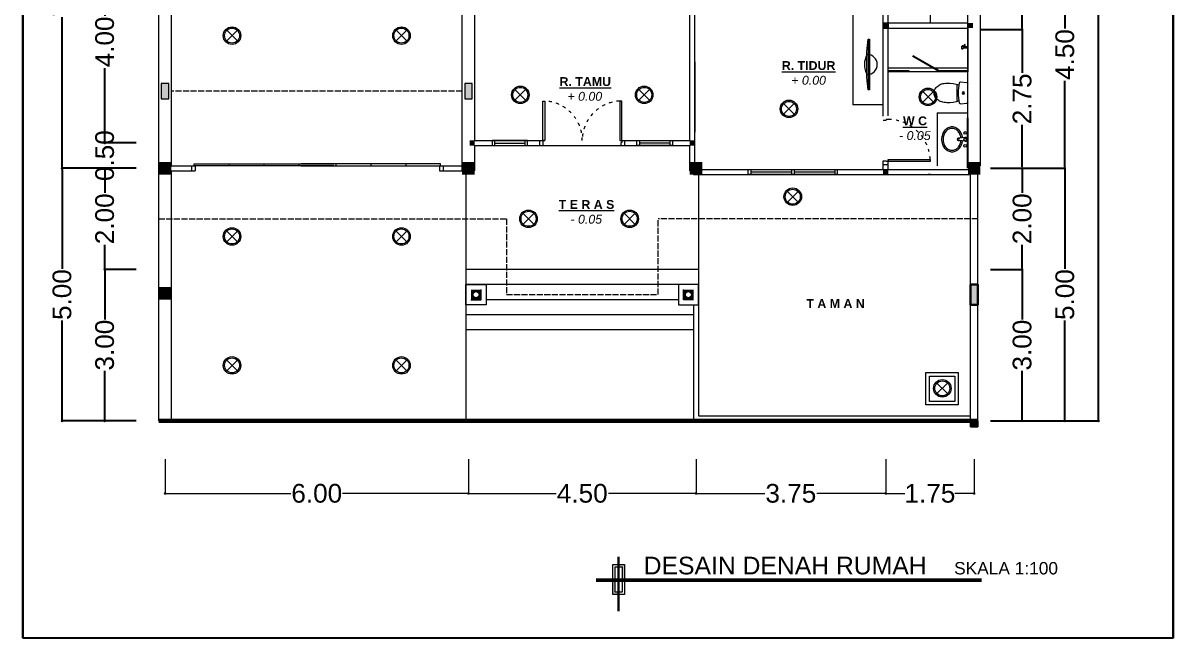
# Model space of a CAD drawing. Header units: millimetres. Extents: x 3154 to 8657, y 46 to 4632.
# Drawn here: x 6383 to 8657, y 439 to 1656 of the extents above; entities that cross this region are included whole.
import ezdxf

# ---------------------------------------------------------------- set-up
doc = ezdxf.new("R2010")
doc.units = ezdxf.units.MM
doc.linetypes.add('ACAD_ISO02W100', pattern=[15, 12, -3])
doc.linetypes.add('ACAD_ISO03W100', pattern=[30, 12, -18])
doc.layers.add('1', color=7, linetype='Continuous')
for name, color, linetype, lineweight in [('A_DEN_TEXT', 7, 'Continuous', 0), ('Dimensi', 7, 'Continuous', 5), ('Dinding', 7, 'Continuous', 15), ('lampu', 1, 'Continuous', 30), ('Lantai_Arsir', 8, 'Continuous', 5), ('P_N_J', 6, 'Continuous', 9), ('Tangga', 250, 'Continuous', 9)]:
    doc.layers.add(name, color=color, linetype=linetype, lineweight=lineweight)
doc.styles.get("Standard").update_dxf_attribs({"font": 'arial.ttf'})
doc.dimstyles.get("Standard").update_dxf_attribs({"dimtxt": 30, "dimasz": 5, "dimexe": 2, "dimexo": 20, "dimgap": 3, "dimtad": 0, "dimlfac": 0.01, "dimzin": 0, "dimdsep": 46, "dimtxsty": 'Standard', "dimblk": 'DOT', "dimcen": 0.09, "dimadec": 0, "dimazin": 0, "dimtfac": 1, "dimtofl": 0, "dimtmove": 0, "dimatfit": 3, "dimldrblk": 'DOT', "dimfxl": 0.18, "dimtolj": 1, "dimtzin": 0, "dimarcsym": 0})

# ---------------------------------------------------------------- blocks, each defined once
blk = doc.blocks.new('_Dot')
at = {"color": 0, "linetype": 'ByBlock', "lineweight": -2}
blk.add_line((-0.5, 0), (-1, 0), dxfattribs=at)
at = {"color": 0, "linetype": 'ByBlock', "const_width": 0.5}
blk.add_lwpolyline([(-0.25, 0, 1), (0.25, 0, 1)], format="xyb", close=True, dxfattribs=at)
blk = doc.blocks.new('*D37')
at = {"layer": 'Defpoints', "color": 0, "transparency": 16777216}
for p in [(6663.8, 813.1), (7263.8, 813.1), (7263.8, 725.3)]:
    blk.add_point(p, dxfattribs=at)
at = {"layer": 'Dimensi', "color": 0, "transparency": 16777216}
for p, q in [((6663.8, 793.1), (6663.8, 723.3)), ((7263.8, 793.1), (7263.8, 723.3)), ((6668.8, 725.3), (6912.7, 725.3)), ((7258.8, 725.3), (7014.9, 725.3))]:
    blk.add_line(p, q, dxfattribs=at)
at = {"layer": 'Dimensi', "color": 0, "transparency": 16777216, "xscale": 5, "yscale": 5, "zscale": 5, "rotation": 180}
blk.add_blockref('_Dot', (6663.8, 725.3), dxfattribs=at)
at = {"layer": 'Dimensi', "color": 0, "transparency": 16777216, "xscale": 5, "yscale": 5, "zscale": 5}
blk.add_blockref('_Dot', (7263.8, 725.3), dxfattribs=at)
at = {"layer": 'Dimensi', "color": 0, "transparency": 16777216, "insert": (6963.8, 725.3), "char_height": 37, "attachment_point": 5}
blk.add_mtext('\\A1;6.00', dxfattribs=at)
blk = doc.blocks.new('*D38')
at = {"layer": 'Defpoints', "color": 0, "transparency": 16777216}
for p in [(7263.8, 813.1), (7713.8, 813.1), (7713.8, 725.3)]:
    blk.add_point(p, dxfattribs=at)
at = {"layer": 'Dimensi', "color": 0, "transparency": 16777216}
for p, q in [((7263.8, 793.1), (7263.8, 723.3)), ((7713.8, 793.1), (7713.8, 723.3)), ((7268.8, 725.3), (7437.1, 725.3)), ((7708.8, 725.3), (7540.5, 725.3))]:
    blk.add_line(p, q, dxfattribs=at)
at = {"layer": 'Dimensi', "color": 0, "transparency": 16777216, "xscale": 5, "yscale": 5, "zscale": 5, "rotation": 180}
blk.add_blockref('_Dot', (7263.8, 725.3), dxfattribs=at)
at = {"layer": 'Dimensi', "color": 0, "transparency": 16777216, "xscale": 5, "yscale": 5, "zscale": 5}
blk.add_blockref('_Dot', (7713.8, 725.3), dxfattribs=at)
at = {"layer": 'Dimensi', "color": 0, "transparency": 16777216, "insert": (7488.8, 725.3), "char_height": 37, "attachment_point": 5}
blk.add_mtext('\\A1;4.50', dxfattribs=at)
blk = doc.blocks.new('*D39')
at = {"layer": 'Defpoints', "color": 0, "transparency": 16777216}
for p in [(6460.1, 1368.7), (6574.7, 1368.7), (6574.7, 868.7)]:
    blk.add_point(p, dxfattribs=at)
at = {"layer": 'Dimensi', "color": 0, "lineweight": -2, "transparency": 16777216}
for p, q in [((6554.7, 1368.7), (6458.1, 1368.7)), ((6460.1, 1363.7), (6460.1, 1169.7)), ((6460.1, 873.7), (6460.1, 1067.7)), ((6554.7, 868.7), (6458.1, 868.7))]:
    blk.add_line(p, q, dxfattribs=at)
at = {"layer": 'Dimensi', "color": 0, "lineweight": -2, "transparency": 16777216, "xscale": 5, "yscale": 5, "zscale": 5}
for p, rotation in [((6460.1, 1368.7), 90), ((6460.1, 868.7), 270)]:
    blk.add_blockref('_Dot', p, dxfattribs=dict(at, rotation=rotation))
at = {"layer": 'Dimensi', "color": 0, "transparency": 16777216, "insert": (6460.1, 1118.7), "char_height": 37, "attachment_point": 5, "rotation": 90}
blk.add_mtext('\\A1;5.00', dxfattribs=at)
blk = doc.blocks.new('*D40')
at = {"layer": 'Defpoints', "color": 0, "transparency": 16777216}
for p in [(7713.8, 813.1), (8088.8, 813.1), (8088.8, 725.3)]:
    blk.add_point(p, dxfattribs=at)
at = {"layer": 'Dimensi', "color": 0, "transparency": 16777216}
for p, q in [((7713.8, 793.1), (7713.8, 723.3)), ((8088.8, 793.1), (8088.8, 723.3)), ((7718.8, 725.3), (7850.1, 725.3)), ((8083.8, 725.3), (7952.5, 725.3))]:
    blk.add_line(p, q, dxfattribs=at)
at = {"layer": 'Dimensi', "color": 0, "transparency": 16777216, "xscale": 5, "yscale": 5, "zscale": 5, "rotation": 180}
blk.add_blockref('_Dot', (7713.8, 725.3), dxfattribs=at)
at = {"layer": 'Dimensi', "color": 0, "transparency": 16777216, "xscale": 5, "yscale": 5, "zscale": 5}
blk.add_blockref('_Dot', (8088.8, 725.3), dxfattribs=at)
at = {"layer": 'Dimensi', "color": 0, "transparency": 16777216, "insert": (7901.3, 725.3), "char_height": 37, "attachment_point": 5}
blk.add_mtext('\\A1;3.75', dxfattribs=at)
blk = doc.blocks.new('*D41')
at = {"layer": 'Defpoints', "color": 0, "transparency": 16777216}
for p in [(8088.8, 813.1), (8263.8, 813.1), (8088.8, 725.3)]:
    blk.add_point(p, dxfattribs=at)
at = {"layer": 'Dimensi', "color": 0, "transparency": 16777216}
for p, q in [((8088.8, 793.1), (8088.8, 723.3)), ((8263.8, 793.1), (8263.8, 723.3)), ((8093.8, 725.3), (8126.9, 725.3)), ((8258.8, 725.3), (8225.8, 725.3))]:
    blk.add_line(p, q, dxfattribs=at)
at = {"layer": 'Dimensi', "color": 0, "transparency": 16777216, "xscale": 5, "yscale": 5, "zscale": 5, "rotation": 180}
blk.add_blockref('_Dot', (8088.8, 725.3), dxfattribs=at)
at = {"layer": 'Dimensi', "color": 0, "transparency": 16777216, "xscale": 5, "yscale": 5, "zscale": 5}
blk.add_blockref('_Dot', (8263.8, 725.3), dxfattribs=at)
at = {"layer": 'Dimensi', "color": 0, "transparency": 16777216, "insert": (8176.3, 725.3), "char_height": 37, "attachment_point": 5}
blk.add_mtext('\\A1;1.75', dxfattribs=at)
blk = doc.blocks.new('*D42')
at = {"layer": 'Defpoints', "color": 0, "transparency": 16777216}
for p in [(6544.5, 1818.7), (6651.3, 1818.7), (6626.9, 1418.7)]:
    blk.add_point(p, dxfattribs=at)
at = {"layer": 'Dimensi', "color": 0, "lineweight": -2, "transparency": 16777216}
for p, q in [((6631.3, 1818.7), (6542.5, 1818.7)), ((6544.5, 1813.7), (6544.5, 1670.4)), ((6544.5, 1423.7), (6544.5, 1566.9)), ((6606.9, 1418.7), (6542.5, 1418.7))]:
    blk.add_line(p, q, dxfattribs=at)
at = {"layer": 'Dimensi', "color": 0, "lineweight": -2, "transparency": 16777216, "xscale": 5, "yscale": 5, "zscale": 5}
for p, rotation in [((6544.5, 1818.7), 90), ((6544.5, 1418.7), 270)]:
    blk.add_blockref('_Dot', p, dxfattribs=dict(at, rotation=rotation))
at = {"layer": 'Dimensi', "color": 0, "transparency": 16777216, "insert": (6544.5, 1618.7), "char_height": 37, "attachment_point": 5, "rotation": 90}
blk.add_mtext('\\A1;4.00', dxfattribs=at)
blk = doc.blocks.new('*D43')
at = {"layer": 'Defpoints', "color": 0, "transparency": 16777216}
for p in [(6460.1, 2068.7), (6606.9, 2068.7), (6542.5, 1368.7)]:
    blk.add_point(p, dxfattribs=at)
at = {"layer": 'Dimensi', "color": 0, "lineweight": -2, "transparency": 16777216}
for p, q in [((6586.9, 2068.7), (6458.1, 2068.7)), ((6460.1, 2063.7), (6460.1, 1769.5)), ((6460.1, 1373.7), (6460.1, 1667.8)), ((6522.5, 1368.7), (6458.1, 1368.7))]:
    blk.add_line(p, q, dxfattribs=at)
at = {"layer": 'Dimensi', "color": 0, "lineweight": -2, "transparency": 16777216, "xscale": 5, "yscale": 5, "zscale": 5}
for p, rotation in [((6460.1, 2068.7), 90), ((6460.1, 1368.7), 270)]:
    blk.add_blockref('_Dot', p, dxfattribs=dict(at, rotation=rotation))
at = {"layer": 'Dimensi', "color": 0, "transparency": 16777216, "insert": (6460.1, 1718.7), "char_height": 37, "attachment_point": 5, "rotation": 90}
blk.add_mtext('\\A1;7.00', dxfattribs=at)
blk = doc.blocks.new('*D44')
at = {"layer": 'Defpoints', "color": 0, "transparency": 16777216}
for p in [(6544.5, 1368.7), (6626.9, 1368.7), (6626.9, 1168.7)]:
    blk.add_point(p, dxfattribs=at)
at = {"layer": 'Dimensi', "color": 0, "lineweight": -2, "transparency": 16777216}
for p, q in [((6606.9, 1368.7), (6542.5, 1368.7)), ((6544.5, 1363.7), (6544.5, 1320)), ((6544.5, 1173.7), (6544.5, 1217.4)), ((6606.9, 1168.7), (6542.5, 1168.7))]:
    blk.add_line(p, q, dxfattribs=at)
at = {"layer": 'Dimensi', "color": 0, "lineweight": -2, "transparency": 16777216, "xscale": 5, "yscale": 5, "zscale": 5}
for p, rotation in [((6544.5, 1368.7), 90), ((6544.5, 1168.7), 270)]:
    blk.add_blockref('_Dot', p, dxfattribs=dict(at, rotation=rotation))
at = {"layer": 'Dimensi', "color": 0, "transparency": 16777216, "insert": (6544.5, 1268.7), "char_height": 37, "attachment_point": 5, "rotation": 90}
blk.add_mtext('\\A1;2.00', dxfattribs=at)
blk = doc.blocks.new('*D45')
at = {"layer": 'Defpoints', "color": 0, "transparency": 16777216}
for p in [(6544.5, 1168.7), (6626.9, 1168.7), (6626.9, 868.7)]:
    blk.add_point(p, dxfattribs=at)
at = {"layer": 'Dimensi', "color": 0, "lineweight": -2, "transparency": 16777216}
for p, q in [((6606.9, 1168.7), (6542.5, 1168.7)), ((6544.5, 1163.7), (6544.5, 1069.7)), ((6544.5, 873.7), (6544.5, 967.7)), ((6606.9, 868.7), (6542.5, 868.7))]:
    blk.add_line(p, q, dxfattribs=at)
at = {"layer": 'Dimensi', "color": 0, "lineweight": -2, "transparency": 16777216, "xscale": 5, "yscale": 5, "zscale": 5}
for p, rotation in [((6544.5, 1168.7), 90), ((6544.5, 868.7), 270)]:
    blk.add_blockref('_Dot', p, dxfattribs=dict(at, rotation=rotation))
at = {"layer": 'Dimensi', "color": 0, "transparency": 16777216, "insert": (6544.5, 1018.7), "char_height": 37, "attachment_point": 5, "rotation": 90}
blk.add_mtext('\\A1;3.00', dxfattribs=at)
blk = doc.blocks.new('*D46')
at = {"layer": 'Defpoints', "color": 0, "transparency": 16777216}
for p in [(6544.5, 1418.7), (6626.9, 1418.7), (6626.9, 1368.7)]:
    blk.add_point(p, dxfattribs=at)
at = {"layer": 'Dimensi', "color": 0, "lineweight": -2, "transparency": 16777216}
for p, q in [((6606.9, 1418.7), (6542.5, 1418.7)), ((6544.5, 1423.7), (6544.5, 1428.7)), ((6606.9, 1368.7), (6542.5, 1368.7)), ((6544.5, 1363.7), (6544.5, 1358.7))]:
    blk.add_line(p, q, dxfattribs=at)
at = {"layer": 'Dimensi', "color": 0, "lineweight": -2, "transparency": 16777216, "xscale": 5, "yscale": 5, "zscale": 5}
for p, rotation in [((6544.5, 1418.7), 270), ((6544.5, 1368.7), 90)]:
    blk.add_blockref('_Dot', p, dxfattribs=dict(at, rotation=rotation))
at = {"layer": 'Dimensi', "color": 0, "transparency": 16777216, "insert": (6544.5, 1393.7), "char_height": 37, "attachment_point": 5, "rotation": 90}
blk.add_mtext('\\A1;0.50', dxfattribs=at)
blk = doc.blocks.new('*D49')
at = {"layer": 'Defpoints', "color": 0, "transparency": 16777216}
for p in [(8328.5, 1368.7), (8443.2, 1368.7), (8328.5, 868.7)]:
    blk.add_point(p, dxfattribs=at)
at = {"layer": 'Dimensi', "color": 0, "lineweight": -2, "transparency": 16777216}
for p, q in [((8348.5, 1368.7), (8445.2, 1368.7)), ((8443.2, 1363.7), (8443.2, 1169.7)), ((8443.2, 873.7), (8443.2, 1067.7)), ((8348.5, 868.7), (8445.2, 868.7))]:
    blk.add_line(p, q, dxfattribs=at)
at = {"layer": 'Dimensi', "color": 0, "lineweight": -2, "transparency": 16777216, "xscale": 5, "yscale": 5, "zscale": 5}
for p, rotation in [((8443.2, 1368.7), 90), ((8443.2, 868.7), 270)]:
    blk.add_blockref('_Dot', p, dxfattribs=dict(at, rotation=rotation))
at = {"layer": 'Dimensi', "color": 0, "transparency": 16777216, "insert": (8443.2, 1118.7), "char_height": 37, "attachment_point": 5, "rotation": 90}
blk.add_mtext('\\A1;5.00', dxfattribs=at)
blk = doc.blocks.new('*D51')
at = {"layer": 'Defpoints', "color": 0, "transparency": 16777216}
for p in [(8256.9, 1818.7), (8443.2, 1818.7), (8360.7, 1368.7)]:
    blk.add_point(p, dxfattribs=at)
at = {"layer": 'Dimensi', "color": 0, "lineweight": -2, "transparency": 16777216}
for p, q in [((8276.9, 1818.7), (8445.2, 1818.7)), ((8443.2, 1813.7), (8443.2, 1645.4)), ((8443.2, 1373.7), (8443.2, 1541.9)), ((8380.7, 1368.7), (8445.2, 1368.7))]:
    blk.add_line(p, q, dxfattribs=at)
at = {"layer": 'Dimensi', "color": 0, "lineweight": -2, "transparency": 16777216, "xscale": 5, "yscale": 5, "zscale": 5}
for p, rotation in [((8443.2, 1818.7), 90), ((8443.2, 1368.7), 270)]:
    blk.add_blockref('_Dot', p, dxfattribs=dict(at, rotation=rotation))
at = {"layer": 'Dimensi', "color": 0, "transparency": 16777216, "insert": (8443.2, 1593.7), "char_height": 37, "attachment_point": 5, "rotation": 90}
blk.add_mtext('\\A1;4.50', dxfattribs=at)
blk = doc.blocks.new('*D52')
at = {"layer": 'Defpoints', "color": 0, "transparency": 16777216}
for p in [(8276.3, 1368.7), (8358.7, 1368.7), (8276.3, 1168.7)]:
    blk.add_point(p, dxfattribs=at)
at = {"layer": 'Dimensi', "color": 0, "lineweight": -2, "transparency": 16777216}
for p, q in [((8296.3, 1368.7), (8360.7, 1368.7)), ((8358.7, 1363.7), (8358.7, 1320)), ((8358.7, 1173.7), (8358.7, 1217.4)), ((8296.3, 1168.7), (8360.7, 1168.7))]:
    blk.add_line(p, q, dxfattribs=at)
at = {"layer": 'Dimensi', "color": 0, "lineweight": -2, "transparency": 16777216, "xscale": 5, "yscale": 5, "zscale": 5}
for p, rotation in [((8358.7, 1368.7), 90), ((8358.7, 1168.7), 270)]:
    blk.add_blockref('_Dot', p, dxfattribs=dict(at, rotation=rotation))
at = {"layer": 'Dimensi', "color": 0, "transparency": 16777216, "insert": (8358.7, 1268.7), "char_height": 37, "attachment_point": 5, "rotation": 90}
blk.add_mtext('\\A1;2.00', dxfattribs=at)
blk = doc.blocks.new('*D53')
at = {"layer": 'Defpoints', "color": 0, "transparency": 16777216}
for p in [(8276.3, 1168.7), (8358.7, 1168.7), (8276.3, 868.7)]:
    blk.add_point(p, dxfattribs=at)
at = {"layer": 'Dimensi', "color": 0, "lineweight": -2, "transparency": 16777216}
for p, q in [((8296.3, 1168.7), (8360.7, 1168.7)), ((8358.7, 1163.7), (8358.7, 1069.7)), ((8358.7, 873.7), (8358.7, 967.7)), ((8296.3, 868.7), (8360.7, 868.7))]:
    blk.add_line(p, q, dxfattribs=at)
at = {"layer": 'Dimensi', "color": 0, "lineweight": -2, "transparency": 16777216, "xscale": 5, "yscale": 5, "zscale": 5}
for p, rotation in [((8358.7, 1168.7), 90), ((8358.7, 868.7), 270)]:
    blk.add_blockref('_Dot', p, dxfattribs=dict(at, rotation=rotation))
at = {"layer": 'Dimensi', "color": 0, "transparency": 16777216, "insert": (8358.7, 1018.7), "char_height": 37, "attachment_point": 5, "rotation": 90}
blk.add_mtext('\\A1;3.00', dxfattribs=at)
blk = doc.blocks.new('*D54')
at = {"layer": 'Defpoints', "color": 0, "transparency": 16777216}
for p in [(8358.7, 3068.7), (8509.5, 3068.7), (8360.3, 868.7)]:
    blk.add_point(p, dxfattribs=at)
at = {"layer": 'Dimensi', "color": 0, "lineweight": -2, "transparency": 16777216}
for p, q in [((8378.7, 3068.7), (8511.5, 3068.7)), ((8509.5, 3063.7), (8509.5, 2034.4)), ((8509.5, 873.7), (8509.5, 1903)), ((8380.3, 868.7), (8511.5, 868.7))]:
    blk.add_line(p, q, dxfattribs=at)
at = {"layer": 'Dimensi', "color": 0, "lineweight": -2, "transparency": 16777216, "xscale": 5, "yscale": 5, "zscale": 5}
for p, rotation in [((8509.5, 3068.7), 90), ((8509.5, 868.7), 270)]:
    blk.add_blockref('_Dot', p, dxfattribs=dict(at, rotation=rotation))
at = {"layer": 'Dimensi', "color": 0, "transparency": 16777216, "insert": (8509.5, 1968.7), "char_height": 37, "attachment_point": 5, "rotation": 90}
blk.add_mtext('\\A1;22.00', dxfattribs=at)
blk = doc.blocks.new('*D55')
at = {"layer": 'Defpoints', "color": 0, "transparency": 16777216}
for p in [(8276, 1643.4), (8358.7, 1643.4), (8276.3, 1368.7)]:
    blk.add_point(p, dxfattribs=at)
at = {"layer": 'Dimensi', "color": 0, "lineweight": -2, "transparency": 16777216}
for p, q in [((8296, 1643.4), (8360.7, 1643.4)), ((8358.7, 1638.4), (8358.7, 1557.5)), ((8358.7, 1373.7), (8358.7, 1454.5)), ((8296.3, 1368.7), (8360.7, 1368.7))]:
    blk.add_line(p, q, dxfattribs=at)
at = {"layer": 'Dimensi', "color": 0, "lineweight": -2, "transparency": 16777216, "xscale": 5, "yscale": 5, "zscale": 5}
for p, rotation in [((8358.7, 1643.4), 90), ((8358.7, 1368.7), 270)]:
    blk.add_blockref('_Dot', p, dxfattribs=dict(at, rotation=rotation))
at = {"layer": 'Dimensi', "color": 0, "transparency": 16777216, "insert": (8358.7, 1506), "char_height": 37, "attachment_point": 5, "rotation": 90}
blk.add_mtext('\\A1;2.75', dxfattribs=at)
blk = doc.blocks.new('*D56')
at = {"layer": 'Defpoints', "color": 0, "transparency": 16777216}
for p in [(8256.9, 1818.7), (8358.7, 1818.7), (8256, 1643.4)]:
    blk.add_point(p, dxfattribs=at)
at = {"layer": 'Dimensi', "color": 0, "lineweight": -2, "transparency": 16777216}
for p, q in [((8276.9, 1818.7), (8360.7, 1818.7)), ((8358.7, 1813.7), (8358.7, 1780.5)), ((8358.7, 1648.4), (8358.7, 1681.6)), ((8276, 1643.4), (8360.7, 1643.4))]:
    blk.add_line(p, q, dxfattribs=at)
at = {"layer": 'Dimensi', "color": 0, "lineweight": -2, "transparency": 16777216, "xscale": 5, "yscale": 5, "zscale": 5}
for p, rotation in [((8358.7, 1818.7), 90), ((8358.7, 1643.4), 270)]:
    blk.add_blockref('_Dot', p, dxfattribs=dict(at, rotation=rotation))
at = {"layer": 'Dimensi', "color": 0, "transparency": 16777216, "insert": (8358.7, 1731), "char_height": 37, "attachment_point": 5, "rotation": 90}
blk.add_mtext('\\A1;1.75', dxfattribs=at)

msp = doc.modelspace()

# ---------------------------------------------------------------- hatches: boundary and pattern name
at = {"layer": '1', "linetype": 'ByBlock'}
h = msp.add_hatch(color=256, dxfattribs=at)
h.dxf.hatch_style = 1
h.paths.add_polyline_path([(8093.802, 1656.174), (8083.802, 1656.174), (8083.802, 1646.174), (8093.802, 1646.174)])
h = msp.add_hatch(color=256, dxfattribs=at)
h.dxf.hatch_style = 1
h.paths.add_polyline_path([(8261.379, 1656.174), (8251.379, 1656.174), (8251.379, 1646.174), (8261.379, 1646.174)])
h = msp.add_hatch(color=256, dxfattribs=at)
h.dxf.hatch_style = 1
h.paths.add_polyline_path([(7276.307, 1423.674), (7266.307, 1423.674), (7266.307, 1413.674), (7276.307, 1413.674)])
h = msp.add_hatch(color=256, dxfattribs=at)
h.dxf.hatch_style = 1
h.paths.add_polyline_path([(7711.302, 1423.674), (7701.302, 1423.674), (7701.302, 1413.674), (7711.302, 1413.674)])
h = msp.add_hatch(color=256, dxfattribs=at)
h.dxf.hatch_style = 1
h.paths.add_polyline_path([(8093.802, 1366.174), (8083.802, 1366.174), (8083.802, 1356.174), (8093.802, 1356.174)])
at = {"layer": 'A_DEN_TEXT'}
h = msp.add_hatch(color=256, dxfattribs=at)
h.paths.add_polyline_path([(7560.709, 584.618), (7572.284, 584.618), (7572.284, 555.02), (7567.73, 555.02), (7567.73, 580.064), (7560.709, 580.064)])
h.paths.add_polyline_path([(7549.135, 555.02), (7553.688, 555.02), (7553.688, 550.786), (7549.135, 550.786)])
h.paths.add_polyline_path([(7549.135, 550.786), (7553.688, 550.786), (7553.688, 529.976), (7560.709, 529.976), (7560.709, 525.422), (7549.135, 525.422)])
at = {"layer": 'Dinding'}
for color, points in [(256, [(6671.302, 1536.174), (6656.302, 1536.174), (6656.302, 1506.174), (6671.302, 1506.174)]), (256, [(7271.302, 1536.174), (7256.302, 1536.174), (7256.302, 1506.174), (7271.302, 1506.174)]), (256, [(6676.302, 1381.174), (6651.302, 1381.174), (6651.302, 1356.174), (6676.302, 1356.174)]), (256, [(7276.302, 1381.174), (7251.302, 1381.174), (7251.302, 1356.174), (7276.302, 1356.174)]), (256, [(7726.302, 1381.174), (7701.302, 1381.174), (7701.302, 1356.174), (7726.302, 1356.174)]), (256, [(8276.302, 1381.174), (8251.302, 1381.174), (8251.302, 1356.174), (8276.302, 1356.174)]), (256, [(8251.302, 1381.174), (8276.302, 1381.174), (8276.302, 1356.174), (8251.302, 1356.174)]), (0, [(8256.302, 1138.674), (8256.302, 1098.674), (8271.302, 1098.674), (8271.302, 1138.674)]), (0, [(8271.302, 1138.674), (8271.302, 1098.674), (8256.302, 1098.674), (8256.302, 1138.674)]), (0, [(8271.302, 1138.674), (8271.302, 1098.674), (8256.302, 1098.674), (8256.302, 1138.674)]), (0, [(8256.302, 1138.674), (8256.302, 1098.674), (8271.302, 1098.674), (8271.302, 1138.674)]), (0, [(8256.302, 1138.674), (8256.302, 1098.674), (8271.302, 1098.674), (8271.302, 1138.674)]), (0, [(8256.302, 1098.674), (8271.302, 1098.674), (8271.302, 1138.674), (8256.302, 1138.674)]), (0, [(8271.302, 1138.674), (8271.302, 1098.674), (8256.302, 1098.674), (8256.302, 1138.674)]), (0, [(8271.302, 1098.674), (8256.302, 1098.674), (8256.302, 1138.674), (8271.302, 1138.674)]), (256, [(6676.302, 1133.674), (6651.302, 1133.674), (6651.302, 1108.674), (6676.302, 1108.674)])]:
    msp.add_hatch(color=color, dxfattribs=at).paths.add_polyline_path(points)
h = msp.add_hatch(color=256, dxfattribs=at)
h.paths.add_polyline_path([(7288.802, 1128.674), (7268.802, 1128.674), (7268.802, 1108.674), (7288.802, 1108.674)])
h.paths.add_polyline_path([(7284.844, 1118.674, 1), (7272.761, 1118.674, 1)], flags=16)
h = msp.add_hatch(color=256, dxfattribs=at)
h.paths.add_polyline_path([(7688.802, 1128.674), (7708.802, 1128.674), (7708.802, 1108.674), (7688.802, 1108.674)])
h.paths.add_polyline_path([(7692.761, 1118.674, -1), (7704.844, 1118.674, -1)], flags=16)
at = {"layer": 'Dinding', "linetype": 'ByBlock', "lineweight": 5}
for points in [[(8256.302, 868.674), (8271.302, 868.674), (8271.302, 857.085), (8256.302, 857.085)], [(8271.302, 868.674), (8256.302, 868.674), (8256.302, 857.085), (8271.302, 857.085)]]:
    msp.add_hatch(color=256, dxfattribs=at).paths.add_polyline_path(points)

# ---------------------------------------------------------------- linework, layer by layer
msp.add_line((8656.968, 439.161), (6382.909, 439.161))
at = {"linetype": 'ByBlock', "lineweight": 30}
for points in [[(6382.909, 439.161), (6382.909, 3384.42)], [(8656.968, 3384.42), (8656.968, 439.161)]]:
    msp.add_lwpolyline(points, dxfattribs=at)
for points in [[(8271.302, 1138.674), (8271.302, 1098.674), (8256.302, 1098.674), (8256.302, 1138.674), (8271.302, 1138.674)], [(8256.302, 1138.674), (8256.302, 1098.674), (8271.302, 1098.674), (8271.302, 1138.674), (8256.302, 1138.674)], [(8256.302, 1138.674), (8256.302, 1098.674), (8271.302, 1098.674), (8271.302, 1138.674), (8256.302, 1138.674)], [(8271.302, 1138.674), (8271.302, 1098.674), (8256.302, 1098.674), (8256.302, 1138.674), (8271.302, 1138.674)], [(8256.302, 1138.674), (8256.302, 1098.674), (8271.302, 1098.674), (8271.302, 1138.674), (8256.302, 1138.674)], [(8271.302, 1138.674), (8271.302, 1098.674), (8256.302, 1098.674), (8256.302, 1138.674), (8271.302, 1138.674)], [(8271.302, 1138.674), (8271.302, 1098.674), (8256.302, 1098.674), (8256.302, 1138.674), (8271.302, 1138.674)], [(8256.302, 1138.674), (8256.302, 1098.674), (8271.302, 1098.674), (8271.302, 1138.674), (8256.302, 1138.674)]]:
    msp.add_lwpolyline(points)
at = {"layer": '1', "linetype": 'ByBlock'}
for p, q in [((8083.802, 1646.174), (8093.802, 1656.174)), ((8251.302, 1368.674), (8251.302, 1468.674))]:
    msp.add_line(p, q, dxfattribs=at)
at = {"layer": 'A_DEN_TEXT', "lineweight": 30}
for p, q in [((7560.709, 599.586), (7560.709, 492.005)), ((8278.409, 555.02), (7516.143, 555.02)), ((7979.7, 555.02), (7559.244, 555.02))]:
    msp.add_line(p, q, dxfattribs=at)
at = {"layer": 'A_DEN_TEXT'}
for p, q in [((8108.611, 550.786), (7516.143, 550.786)), ((8278.409, 550.786), (7559.244, 550.786))]:
    msp.add_line(p, q, dxfattribs=at)
for points in [[(7572.284, 525.422), (7549.135, 525.422), (7549.135, 584.618), (7572.284, 584.618)], [(7567.73, 529.976), (7553.688, 529.976), (7553.688, 580.064), (7567.73, 580.064)]]:
    msp.add_lwpolyline(points, close=True, dxfattribs=at)
at = {"layer": 'Dimensi'}
for p, q in [((7711.302, 1455.916), (7711.302, 1622.317)), ((6716.302, 1373.674), (6716.302, 1363.674)), ((6721.302, 1373.674), (6721.302, 1377.674)), ((6721.302, 1377.674), (6790.302, 1377.674)), ((6790.302, 1373.674), (6721.302, 1373.674)), ((6723.302, 1373.674), (6723.302, 1363.674)), ((6790.302, 1377.674), (6859.302, 1377.674)), ((6790.302, 1377.674), (6790.302, 1373.674)), ((6859.302, 1373.674), (6790.302, 1373.674)), ((6859.302, 1377.674), (6859.302, 1373.674)), ((6859.302, 1377.674), (6928.302, 1377.674)), ((6928.302, 1373.674), (6859.302, 1373.674)), ((6928.302, 1377.674), (6928.302, 1373.674)), ((6928.302, 1377.674), (6997.302, 1377.674)), ((6997.302, 1373.674), (6928.302, 1373.674)), ((7001.802, 1377.674), (6932.802, 1377.674)), ((6932.802, 1373.674), (7001.802, 1373.674)), ((7001.802, 1377.674), (7001.802, 1373.674)), ((7070.802, 1377.674), (7001.802, 1377.674)), ((7001.802, 1373.674), (7070.802, 1373.674)), ((7139.802, 1377.674), (7070.802, 1377.674)), ((7070.802, 1377.674), (7070.802, 1373.674)), ((7070.802, 1373.674), (7139.802, 1373.674)), ((7208.802, 1377.674), (7139.802, 1377.674)), ((7139.802, 1377.674), (7139.802, 1373.674)), ((7139.802, 1373.674), (7208.802, 1373.674)), ((7206.802, 1373.674), (7206.802, 1363.674)), ((7208.802, 1373.674), (7208.802, 1377.674)), ((7213.802, 1373.674), (7213.802, 1363.674)), ((7258.802, 1363.674), (7258.802, 1168.674)), ((7718.802, 1363.674), (7718.802, 1168.674)), ((7718.802, 1168.674), (7258.802, 1168.674)), ((7258.802, 1168.674), (7258.802, 868.674)), ((7718.802, 1138.674), (7258.802, 1138.674)), ((7678.802, 1108.674), (7298.802, 1108.674)), ((7708.802, 1078.674), (7258.802, 1078.674)), ((7708.802, 1048.674), (7258.802, 1048.674)), ((6671.302, 868.674), (8256.302, 868.674))]:
    msp.add_line(p, q, dxfattribs=at)
for points in [[(7258.802, 1138.674), (7298.802, 1138.674), (7298.802, 1098.674), (7258.802, 1098.674), (7258.802, 1138.674)], [(7718.802, 1138.674), (7678.802, 1138.674), (7678.802, 1098.674), (7718.802, 1098.674), (7718.802, 1138.674)]]:
    msp.add_lwpolyline(points, dxfattribs=at)
at = {"layer": 'Dinding'}
for p, q in [((6651.302, 868.674), (6651.302, 3068.674)), ((7276.302, 1423.674), (7276.302, 2306.174)), ((6676.302, 1373.674), (6676.302, 2056.174)), ((7251.302, 1363.674), (7251.302, 2056.174)), ((8083.802, 1471.674), (8083.802, 1821.174)), ((8093.802, 1515.828), (8093.802, 1821.174)), ((7701.302, 1423.674), (7701.302, 1806.174)), ((7711.302, 1373.674), (7711.302, 1806.174)), ((8251.302, 1598.674), (8251.302, 1713.674)), ((8251.302, 1488.674), (8251.302, 1713.674)), ((8251.302, 1373.674), (8251.302, 1706.174)), ((8276.302, 1598.674), (8276.302, 1713.674)), ((8276.302, 1488.674), (8276.302, 1713.674)), ((8276.302, 1373.674), (8276.302, 1706.174)), ((8083.879, 1656.174), (8251.379, 1656.174)), ((8083.879, 1646.174), (8251.379, 1646.174)), ((8093.802, 1656.174), (8093.802, 1646.174)), ((8093.802, 1656.174), (8093.802, 1646.174)), ((8251.302, 1646.174), (8251.302, 1559.674)), ((7711.302, 1579.25), (7711.302, 1445.447)), ((8093.802, 1472.674), (8093.802, 1588.674)), ((8251.302, 1373.674), (8251.302, 1588.674)), ((8251.302, 1373.674), (8251.302, 1588.674)), ((8251.302, 1373.674), (8251.302, 1588.674)), ((8251.302, 1373.674), (8251.302, 1588.674)), ((8276.302, 1373.674), (8276.302, 1588.674)), ((8276.302, 1373.674), (8276.302, 1588.674)), ((8276.302, 1373.674), (8276.302, 1588.674)), ((8276.302, 1373.674), (8276.302, 1588.674)), ((7711.302, 1561), (7711.302, 1440)), ((7410.802, 1423.674), (7410.802, 1501.674)), ((7410.802, 1501.674), (7414.802, 1501.674)), ((7410.802, 1423.674), (7410.802, 1501.674)), ((7410.802, 1501.674), (7414.802, 1501.674)), ((7414.802, 1501.674), (7414.802, 1423.674)), ((7414.802, 1501.674), (7414.802, 1423.674)), ((7562.802, 1501.674), (7562.802, 1423.674)), ((7566.802, 1501.674), (7562.802, 1501.674)), ((7562.802, 1501.674), (7562.802, 1423.674)), ((7566.802, 1501.674), (7562.802, 1501.674)), ((7566.802, 1423.674), (7566.802, 1501.674)), ((7566.802, 1423.674), (7566.802, 1501.674)), ((8083.802, 1464.174), (8089.802, 1464.174)), ((8089.802, 1465.174), (8089.802, 1464.174)), ((8093.802, 1465.174), (8089.802, 1465.174)), ((7276.302, 1423.674), (7414.802, 1423.674)), ((7276.302, 1363.674), (7276.302, 1413.674)), ((7276.302, 1413.674), (7701.302, 1413.674)), ((7404.802, 1413.674), (7404.802, 1423.674)), ((7410.802, 1423.674), (7410.802, 1419.674)), ((7414.802, 1423.674), (7410.802, 1423.674)), ((7410.802, 1419.674), (7411.802, 1419.674)), ((7411.802, 1413.674), (7411.802, 1419.674)), ((7562.802, 1423.674), (7701.302, 1423.674)), ((7562.802, 1423.674), (7566.802, 1423.674)), ((7565.802, 1413.674), (7565.802, 1419.674)), ((7566.802, 1419.674), (7565.802, 1419.674)), ((7566.802, 1423.674), (7566.802, 1419.674)), ((7572.802, 1413.674), (7572.802, 1423.674)), ((7701.302, 1363.674), (7701.302, 1413.674)), ((6671.302, 1373.674), (6723.302, 1373.674)), ((7206.802, 1373.674), (7258.802, 1373.674)), ((7718.802, 1373.674), (7718.802, 1363.674)), ((7718.802, 1366.174), (8118.552, 1366.174)), ((7949.802, 1366.174), (8256.302, 1366.174)), ((8083.802, 1366.174), (8083.802, 1383.174)), ((8083.802, 1366.174), (8083.802, 1383.174)), ((8083.802, 1383.174), (8089.802, 1383.174)), ((8083.802, 1376.174), (8093.802, 1376.174)), ((8089.802, 1382.174), (8089.802, 1383.174)), ((8093.802, 1382.174), (8089.802, 1382.174)), ((8093.802, 1386.174), (8093.802, 1382.174)), ((8093.802, 1366.174), (8093.802, 1386.174)), ((8093.802, 1386.174), (8093.802, 1382.174)), ((8093.802, 1386.174), (8176.802, 1386.174)), ((8176.802, 1382.174), (8093.802, 1382.174)), ((8176.802, 1386.174), (8176.802, 1382.174)), ((6671.302, 1363.674), (6723.302, 1363.674)), ((6676.302, 868.674), (6676.302, 1363.674)), ((7206.802, 1363.674), (7268.802, 1363.674)), ((7708.802, 1356.174), (8256.302, 1356.174)), ((7718.802, 1363.674), (7718.802, 878.674)), ((8177.552, 1356.174), (8172.552, 1356.174)), ((8256.302, 868.674), (8256.302, 1363.674)), ((8256.302, 868.674), (8256.302, 1363.674)), ((8256.302, 868.674), (8256.302, 1363.674)), ((8256.302, 868.674), (8256.302, 1363.674)), ((8256.302, 868.674), (8256.302, 1363.674)), ((8256.302, 868.674), (8256.302, 1363.674)), ((8256.302, 868.674), (8256.302, 1363.674)), ((8256.302, 868.674), (8256.302, 1363.674)), ((8271.302, 868.674), (8271.302, 1363.674)), ((8271.302, 868.674), (8271.302, 1363.674)), ((8271.302, 868.674), (8271.302, 1363.674)), ((8271.302, 868.674), (8271.302, 1363.674)), ((8271.302, 868.674), (8271.302, 1363.674)), ((8271.302, 868.674), (8271.302, 1363.674)), ((8271.302, 868.674), (8271.302, 1363.674)), ((8271.302, 868.674), (8271.302, 1363.674)), ((7288.802, 1108.674), (7288.802, 1128.674)), ((7688.802, 1108.674), (7688.802, 1128.674)), ((7268.802, 1108.674), (7288.802, 1108.674)), ((7708.802, 1108.674), (7688.802, 1108.674)), ((7708.802, 1098.674), (7708.802, 868.674)), ((6656.302, 868.674), (6671.302, 868.674)), ((7718.802, 878.674), (8256.302, 878.674)), ((8256.302, 868.674), (8263.802, 868.674)), ((8256.302, 868.674), (8263.802, 868.674)), ((8256.302, 868.674), (8263.802, 868.674)), ((8256.302, 868.674), (8263.802, 868.674)), ((8256.302, 868.674), (8263.802, 868.674)), ((8256.302, 868.674), (8263.802, 868.674)), ((8256.302, 868.674), (8263.802, 868.674)), ((8256.302, 868.674), (8263.802, 868.674)), ((8271.302, 868.674), (8263.802, 868.674)), ((8271.302, 868.674), (8263.802, 868.674)), ((8271.302, 868.674), (8263.802, 868.674)), ((8271.302, 868.674), (8263.802, 868.674)), ((8271.302, 868.674), (8263.802, 868.674)), ((8271.302, 868.674), (8263.802, 868.674)), ((8271.302, 868.674), (8263.802, 868.674)), ((8271.302, 868.674), (8263.802, 868.674))]:
    msp.add_line(p, q, dxfattribs=at)
at = {"layer": 'Dinding', "linetype": 'Continuous', "lineweight": 9}
for p, q in [((7315.552, 1423.674), (7315.552, 1413.674)), ((7315.552, 1418.674), (7375.552, 1418.674)), ((7375.552, 1423.674), (7375.552, 1413.674)), ((7602.052, 1423.674), (7602.052, 1413.674)), ((7662.052, 1418.674), (7602.052, 1418.674)), ((7662.052, 1423.674), (7662.052, 1413.674)), ((7822.052, 1366.174), (7822.052, 1356.174)), ((7902.552, 1366.174), (7902.552, 1356.174)), ((7907.552, 1366.174), (7907.552, 1356.174)), ((7988.052, 1366.174), (7988.052, 1356.174)), ((7902.552, 1361.174), (7822.052, 1361.174)), ((7988.052, 1361.174), (7907.552, 1361.174))]:
    msp.add_line(p, q, dxfattribs=at)
at = {"layer": 'Dinding', "color": 0}
for p, q in [((8256.302, 1361.174), (8271.302, 1361.174)), ((8271.302, 1361.174), (8256.302, 1361.174)), ((8256.302, 1361.174), (8271.302, 1361.174)), ((8271.302, 1361.174), (8256.302, 1361.174)), ((8271.302, 1361.174), (8256.302, 1361.174)), ((8256.302, 1361.174), (8271.302, 1361.174)), ((8256.302, 1361.174), (8271.302, 1361.174)), ((8271.302, 1361.174), (8256.302, 1361.174))]:
    msp.add_line(p, q, dxfattribs=at)
at = {"layer": 'Dinding', "linetype": 'ACAD_ISO02W100'}
for p, q in [((6651.302, 1268.674), (7338.802, 1268.674)), ((7338.802, 1268.674), (7338.802, 1118.674)), ((8271.302, 1268.674), (7638.802, 1268.674)), ((7638.802, 1118.674), (7638.802, 1268.674)), ((7338.802, 1118.674), (7638.802, 1118.674))]:
    msp.add_line(p, q, dxfattribs=at)
at = {"layer": 'Dinding', "linetype": 'ByBlock', "lineweight": 60}
msp.add_line((6651.302, 868.674), (8271.302, 868.674), dxfattribs=at)
at = {"layer": 'Dinding'}
for points in [[(6671.302, 1536.174), (6656.302, 1536.174), (6656.302, 1506.174), (6671.302, 1506.174)], [(7271.302, 1536.174), (7256.302, 1536.174), (7256.302, 1506.174), (7271.302, 1506.174)]]:
    msp.add_lwpolyline(points, close=True, dxfattribs=at)
at = {"layer": 'Dinding', "linetype": 'Continuous', "lineweight": 9}
for points in [[(7310.552, 1413.674), (7380.552, 1413.674), (7380.552, 1423.674), (7310.552, 1423.674)], [(7667.052, 1413.674), (7597.052, 1413.674), (7597.052, 1423.674), (7667.052, 1423.674)], [(7993.052, 1356.174), (7817.052, 1356.174), (7817.052, 1366.174), (7993.052, 1366.174)]]:
    msp.add_lwpolyline(points, close=True, dxfattribs=at)
at = {"layer": 'Dinding', "linetype": 'ByBlock', "lineweight": 5}
for points in [[(8271.302, 868.674), (8256.302, 868.674), (8256.302, 857.085), (8271.302, 857.085)], [(8256.302, 868.674), (8271.302, 868.674), (8271.302, 857.085), (8256.302, 857.085)]]:
    msp.add_lwpolyline(points, close=True, dxfattribs=at)
at = {"layer": 'Dinding'}
for centre in [(7278.802, 1118.674), (7698.802, 1118.674)]:
    msp.add_circle(centre, 6.042, dxfattribs=at)
at = {"layer": 'Dinding', "linetype": 'ACAD_ISO03W100', "ltscale": 0.5}
for centre, radius, start, end in [((7411.109, 1424.074), 77.694, 359.705558, 87.190256), ((7411.109, 1424.074), 77.694, 359.705558, 87.190256), ((7566.712, 1423.862), 77.91, 92.876488, 180.138383), ((7566.712, 1423.862), 77.91, 92.876488, 180.138383), ((8093.978, 1382.257), 82.917, 2.707689, 90.121157)]:
    msp.add_arc(centre, radius, start, end, dxfattribs=at)
at = {"layer": 'lampu', "lineweight": 9}
for p, q in [((6785.797, 1620.669), (6806.808, 1641.68)), ((6806.808, 1620.669), (6785.797, 1641.68)), ((7120.797, 1620.669), (7141.808, 1641.68)), ((7141.808, 1620.669), (7120.797, 1641.68)), ((7355.797, 1524.43), (7376.808, 1503.419)), ((7376.808, 1524.43), (7355.797, 1503.419)), ((7600.797, 1524.43), (7621.808, 1503.419)), ((7621.808, 1524.43), (7600.797, 1503.419)), ((8162.047, 1520.43), (8183.058, 1499.419)), ((8183.058, 1520.43), (8162.047, 1499.419)), ((7887.047, 1496.68), (7908.058, 1475.669)), ((7908.058, 1496.68), (7887.047, 1475.669)), ((6806.808, 1244.267), (6785.797, 1223.256)), ((6785.797, 1244.267), (6806.808, 1223.256)), ((7120.797, 1223.256), (7141.808, 1244.267)), ((7141.808, 1223.256), (7120.797, 1244.267)), ((6806.808, 989.093), (6785.797, 968.082)), ((6785.797, 989.093), (6806.808, 968.082)), ((7120.797, 968.082), (7141.808, 989.093)), ((7141.808, 968.082), (7120.797, 989.093))]:
    msp.add_line(p, q, dxfattribs=at)
at = {"layer": 'lampu', "color": 5, "lineweight": 9}
for p, q in [((7915.558, 1322.93), (7894.547, 1301.919)), ((7894.547, 1322.93), (7915.558, 1301.919)), ((7393.058, 1279.18), (7372.047, 1258.169)), ((7372.047, 1279.18), (7393.058, 1258.169)), ((7593.058, 1279.18), (7572.047, 1258.169)), ((7572.047, 1279.18), (7593.058, 1258.169)), ((8211.274, 943.689), (8190.263, 922.678)), ((8190.263, 943.689), (8211.274, 922.678))]:
    msp.add_line(p, q, dxfattribs=at)
at = {"layer": 'lampu', "lineweight": 9}
for centre, radius in [((6796.302, 1631.174), 17.333), ((6796.302, 1631.174), 14.857), ((7131.302, 1631.174), 17.333), ((7131.302, 1631.174), 14.857), ((7366.302, 1513.924), 17.333), ((7366.302, 1513.924), 14.857), ((7611.302, 1513.924), 17.333), ((7611.302, 1513.924), 14.857), ((8172.552, 1509.924), 17.333), ((8172.552, 1509.924), 14.857), ((7897.552, 1486.174), 17.333), ((7897.552, 1486.174), 14.857), ((6796.302, 1233.761), 17.333), ((7131.302, 1233.761), 17.333), ((6796.302, 1233.761), 14.857), ((7131.302, 1233.761), 14.857), ((6796.302, 978.587), 17.333), ((6796.302, 978.587), 14.857), ((7131.302, 978.587), 17.333), ((7131.302, 978.587), 14.857)]:
    msp.add_circle(centre, radius, dxfattribs=at)
at = {"layer": 'lampu', "color": 5, "lineweight": 9}
for centre, radius in [((7905.052, 1312.424), 17.333), ((7905.052, 1312.424), 14.857), ((7382.552, 1268.674), 17.333), ((7382.552, 1268.674), 14.857), ((7582.552, 1268.674), 17.333), ((7582.552, 1268.674), 14.857), ((8200.768, 933.184), 17.333), ((8200.768, 933.184), 14.857)]:
    msp.add_circle(centre, radius, dxfattribs=at)
at = {"layer": 'Lantai_Arsir'}
msp.add_line((7258.802, 870.201), (6676.302, 870.201), dxfattribs=at)
at = {"layer": 'P_N_J', "color": 0, "linetype": 'ACAD_ISO02W100', "lineweight": 9}
msp.add_line((7251.302, 1521.174), (6676.302, 1521.174), dxfattribs=at)
at = {"layer": 'Tangga', "color": 252}
for p, q in [((8023.802, 1761.174), (8023.802, 1494.174)), ((8051.729, 1598.977), (8054.229, 1623.977)), ((8054.229, 1623.977), (8056.729, 1623.977)), ((8054.229, 1623.977), (8054.229, 1523.977)), ((8056.729, 1623.977), (8056.729, 1523.977)), ((8051.729, 1548.977), (8051.729, 1598.977)), ((8054.229, 1523.977), (8051.729, 1548.977)), ((8055.729, 1550.643), (8055.104, 1550.643)), ((8055.104, 1550.643), (8055.104, 1547.31)), ((8055.104, 1547.31), (8055.729, 1547.31)), ((8055.729, 1547.31), (8055.729, 1550.643)), ((8056.729, 1523.977), (8054.229, 1523.977)), ((8055.729, 1545.643), (8055.104, 1545.643)), ((8055.104, 1545.643), (8055.104, 1538.977)), ((8055.104, 1538.977), (8055.729, 1538.977)), ((8055.729, 1537.31), (8055.104, 1537.31)), ((8055.104, 1537.31), (8055.104, 1530.643)), ((8055.104, 1530.643), (8055.729, 1530.643)), ((8055.729, 1538.977), (8055.729, 1545.643)), ((8055.729, 1530.643), (8055.729, 1537.31)), ((8083.802, 1494.174), (8023.802, 1494.174))]:
    msp.add_line(p, q, dxfattribs=at)
at = {"layer": 'Tangga', "color": 253}
for p, q in [((8177.504, 1656.174), (8177.504, 1708.758)), ((8197.343, 1656.174), (8234.402, 1656.174)), ((8239.302, 1605.338), (8239.302, 1610.189)), ((8239.302, 1610.189), (8239.824, 1610.189)), ((8239.302, 1605.338), (8239.824, 1605.338)), ((8239.824, 1604.363), (8239.824, 1611.164)), ((8241.102, 1610.905), (8239.824, 1611.164)), ((8241.102, 1604.622), (8239.824, 1604.363)), ((8242.185, 1610.168), (8241.102, 1610.905)), ((8242.185, 1605.359), (8241.102, 1604.622)), ((8242.909, 1609.065), (8242.185, 1610.168)), ((8242.909, 1606.462), (8242.185, 1605.359)), ((8242.288, 1610.011), (8244.853, 1613.124)), ((8243.163, 1607.763), (8242.909, 1609.065)), ((8243.163, 1607.763), (8242.909, 1606.462)), ((8243.006, 1608.568), (8245.972, 1612.168)), ((8243.106, 1608.057), (8243.998, 1608.057)), ((8243.106, 1607.47), (8243.998, 1607.47)), ((8243.998, 1606.17), (8243.998, 1609.357)), ((8243.998, 1609.357), (8251.302, 1609.357)), ((8251.302, 1606.17), (8243.998, 1606.17)), ((8245.235, 1613.366), (8244.853, 1613.124)), ((8245.684, 1613.333), (8245.235, 1613.366)), ((8246.03, 1613.038), (8245.684, 1613.333)), ((8245.972, 1612.168), (8246.14, 1612.593)), ((8246.14, 1612.593), (8246.03, 1613.038)), ((8142.283, 1589.875), (8143.033, 1591.174)), ((8194.245, 1559.875), (8142.283, 1589.875)), ((8194.995, 1561.174), (8143.033, 1591.174)), ((8200.276, 1566.674), (8093.802, 1566.674)), ((8134.995, 1561.174), (8093.802, 1561.174)), ((8251.302, 1559.674), (8093.802, 1559.674)), ((8134.995, 1559.674), (8134.995, 1561.174)), ((8251.302, 1559.674), (8151.302, 1559.674)), ((8194.995, 1561.174), (8194.245, 1559.875)), ((8194.995, 1561.174), (8194.995, 1559.674)), ((8230.459, 1502.586), (8230.459, 1533.02)), ((8236.903, 1539.593), (8249.409, 1538.413)), ((8251.302, 1499.274), (8251.302, 1536.333)), ((8190.302, 1478.148), (8251.302, 1478.148)), ((8190.302, 1478.148), (8190.302, 1373.674)), ((8236.903, 1496.013), (8249.409, 1497.193)), ((8245.34, 1429.672), (8235.065, 1428.418)), ((8245.34, 1422.15), (8235.065, 1423.404))]:
    msp.add_line(p, q, dxfattribs=at)
for points in [[(8251.302, 1566.674), (8185.978, 1566.674)], [(8251.302, 1561.174), (8194.995, 1561.174)]]:
    msp.add_lwpolyline(points, dxfattribs=at)
for points in [[(8240.693, 1429.105, 0.0566948), (8239.238, 1435.506, 0.09148762), (8234.778, 1443.31, 0.10372505), (8227.85, 1448.714, 0.11441951), (8220.073, 1450.517, 0.11441951), (8212.296, 1448.714, 0.10372505), (8205.368, 1443.31, 0.09148762), (8200.908, 1435.506, 0.08438536), (8199.277, 1425.911, 0.08438536)], [(8237.699, 1428.74, 0.05702068), (8236.391, 1434.51, 0.09148762), (8232.474, 1441.363, 0.10372505), (8226.523, 1446.005, 0.11441951), (8220.073, 1447.501, 0.11441951), (8213.623, 1446.005, 0.10372505), (8207.671, 1441.363, 0.09148762), (8203.755, 1434.51, 0.08438536), (8202.293, 1425.911, 0.08438536)], [(8199.277, 1425.911, 0.08438536), (8200.908, 1416.316, 0.09148762), (8205.368, 1408.512, 0.10372505), (8212.296, 1403.108, 0.11441951), (8220.073, 1401.305, 0.11441951), (8227.85, 1403.108, 0.10372505), (8234.778, 1408.512, 0.09148762), (8239.238, 1416.316, 0.0566948), (8240.693, 1422.717, 0.08438536)], [(8202.293, 1425.911, 0.08438536), (8203.755, 1417.312, 0.09148762), (8207.671, 1410.459, 0.10372505), (8213.623, 1405.816, 0.11441951), (8220.073, 1404.321, 0.11441951), (8226.523, 1405.816, 0.10372505), (8232.474, 1410.459, 0.09148762), (8236.391, 1417.312, 0.05702068), (8237.699, 1423.082, 0.08438536)]]:
    msp.add_lwpolyline(points, format="xyb", dxfattribs=at)
at = {"layer": 'Tangga', "color": 0, "linetype": 'ByBlock', "lineweight": 5}
for points in [[(8232.451, 900.28), (8168.451, 900.28), (8168.451, 964.28), (8232.451, 964.28)], [(8225.451, 907.28), (8175.451, 907.28), (8175.451, 957.28), (8225.451, 957.28)]]:
    msp.add_lwpolyline(points, close=True, dxfattribs=at)
at = {"layer": 'Tangga', "color": 253}
for centre in [(8245.949, 1438.611), (8245.949, 1425.911), (8245.949, 1413.211)]:
    msp.add_circle(centre, 2.54, dxfattribs=at)
at = {"layer": 'Tangga', "color": 252}
for centre, radius, start, end in [((8086.824, 1573.977), 40, 150, 210), ((8052.183, 1573.977), 20, 270, 90)]:
    msp.add_arc(centre, radius, start, end, dxfattribs=at)
at = {"layer": 'Tangga', "color": 253}
for centre, radius, start, end in [((8232.595, 1425.911), 2.54, 55.514707, 304.485293), ((8232.595, 1425.911), 1.905, 60.17459, 299.82541), ((8235.472, 1425.911), 2.54, 99.206826, 260.793174), ((8245.949, 1425.911), 3.81, 260.793104, 99.206896)]:
    msp.add_arc(centre, radius, start, end, dxfattribs=at)
at = {"layer": 'Tangga', "color": 253, "extrusion": (0, 0, -1)}
for centre, major_axis, start_param, end_param in [((8199.477, 1517.803), (10.645, 10.645), 3.92699082, 4.4200764), ((8204.306, 1515.208), (14.522, 14.522), 4.4200764, 4.84108548), ((8207.451, 1511.129), (18.164, 18.164), 4.84108548, 5.18872873), ((8209.502, 1504.703), (22.934, 22.934), 5.18872873, 5.49778714), ((8212.522, 1471.11), (46.736, -46.736), 3.88129152, 4.25841427), ((8224.24, 1531.224), (4.577, 4.577), 0.16536104, 0.50419902), ((8357.866, 1517.803), (88.277, 88.277), 3.76682702, 4.08825129), ((8357.866, 1517.803), (88.277, 88.277), 3.76573034, 4.08715461), ((8236.707, 1537.513), (1.478, 1.478), 4.08825129, 5.5918596), ((8249.212, 1536.333), (1.478, -1.478), 4.02106328, 5.49778714), ((8199.477, 1517.803), (10.645, -10.645), 1.86310891, 2.35619449), ((8204.306, 1520.398), (14.522, -14.522), 1.44209983, 1.86310891), ((8207.451, 1524.478), (18.164, -18.164), 1.09445658, 1.44209983), ((8212.522, 1564.497), (46.736, 46.736), 2.02477104, 2.40189379), ((8224.24, 1504.383), (4.577, 4.577), 1.06659731, 1.40543529), ((8209.502, 1530.904), (22.934, 22.934), 2.35619449, 2.66525291), ((8236.707, 1498.094), (1.478, -1.478), 0.6913257, 2.19493402), ((8249.212, 1499.274), (1.478, 1.478), 0.78539816, 2.26212203)]:
    msp.add_ellipse(centre, major_axis=major_axis, ratio=1, start_param=start_param, end_param=end_param, dxfattribs=at)
for major_axis in [(1.61, 1.61), (1.072, -1.072)]:
    msp.add_ellipse((8242.429, 1517.803), major_axis=major_axis, ratio=1, dxfattribs=at)

# ---------------------------------------------------------------- texts
at = {"layer": 'Dimensi', "insert": (8429.613, 600.027), "char_height": 35, "width": 931.94342, "attachment_point": 3}
msp.add_mtext('DESAIN DENAH RUMAH    {\\H0.7x;SKALA 1:100}', dxfattribs=at)
at = {"layer": 'Dinding', "insert": (7872.417, 1109.724), "char_height": 17.5, "width": 232.07754, "attachment_point": 1}
msp.add_mtext('\\pi59.564;{\\fArial|b1|i0|c0|p34;T A M A N}', dxfattribs=at)
at = {"layer": 'Tangga', "color": 253, "char_height": 17.5, "attachment_point": 1}
for s, insert, width in [('\\pi16.638;{\\fArial|b1|i0|c0|p34;\\LR. TIDUR\\P\\pi35.302,t52.802;\\fArial|b0|i1|c0|p34;\\l+ 0.00}', (7866.785, 1580.744), 137.28472), ('\\pi8.1207,t8.1207,25.621;{\\fArial|b1|i0|c0|p34;\\LR. TAMU\\P\\pi23.836,tz;\\fArial|b0|i1|c0|p34;\\l+ 0.00}', (7435.732, 1548.994), 114.35363), ('\\pi12.89;{\\fArial|b1|i0|c0|p34;\\LW C\\P\\pi5.0948;\\fArial|b0|i1|c0|p34;\\l- 0.05}', (8110.123, 1471.257), 71.96491), ('\\pi5.4205,t40.421;{\\fArial|b1|i0|c0|p34;\\LT E R A S\\P\\pi28.686,t63.686,98.686;\\fArial|b0|i1|c0|p34;\\l- 0.05}', (7436.8, 1305.805), 119.14769)]:
    msp.add_mtext(s, dxfattribs=dict(at, insert=insert, width=width))

# ---------------------------------------------------------------- dimensions: what is measured, and where the dimension line sits
at = {"layer": 'Dimensi'}
for base, p1, p2, picture, middle in [((8509.452, 3068.674), (8360.336, 868.674), (8358.741, 3068.674), '*D54', (8509.452, 1968.674)), ((6544.494, 1418.674), (6626.932, 1368.674), (6626.932, 1418.674), '*D46', (6544.494, 1393.674))]:
    dim = msp.add_linear_dim(base=base, p1=p1, p2=p2, angle=90, dimstyle='Standard', override={"dimtxt": 37}, dxfattribs=at)
    dim.commit()
    dim.dimension.update_dxf_attribs({"geometry": picture, "text_midpoint": middle, "dimtype": 160})
for base, p1, p2, picture, middle in [((6460.055, 2068.674), (6542.494, 1368.674), (6606.932, 2068.674), '*D43', (6460.055, 1718.674)), ((6544.494, 1818.674), (6626.932, 1418.674), (6651.302, 1818.674), '*D42', (6544.494, 1618.674)), ((8358.741, 1818.674), (8256.047, 1643.405), (8256.922, 1818.674), '*D56', (8358.741, 1731.04)), ((8443.179, 1818.674), (8360.741, 1368.674), (8256.922, 1818.674), '*D51', (8443.179, 1593.674)), ((8358.741, 1643.405), (8276.302, 1368.674), (8276.047, 1643.405), '*D55', (8358.741, 1506.04)), ((6460.055, 1368.674), (6574.713, 868.674), (6574.713, 1368.674), '*D39', (6460.055, 1118.674)), ((6544.494, 1368.674), (6626.932, 1168.674), (6626.932, 1368.674), '*D44', (6544.494, 1268.674)), ((8358.741, 1368.674), (8276.302, 1168.674), (8276.302, 1368.674), '*D52', (8358.741, 1268.674)), ((8443.179, 1368.674), (8328.522, 868.674), (8328.522, 1368.674), '*D49', (8443.179, 1118.674)), ((6544.494, 1168.674), (6626.932, 868.674), (6626.932, 1168.674), '*D45', (6544.494, 1018.674)), ((8358.741, 1168.674), (8276.302, 868.674), (8276.302, 1168.674), '*D53', (8358.741, 1018.674))]:
    dim = msp.add_linear_dim(base=base, p1=p1, p2=p2, angle=90, dimstyle='Standard', override={"dimtxt": 37}, dxfattribs=at)
    dim.commit()
    dim.dimension.update_dxf_attribs({"geometry": picture, "text_midpoint": middle})
for base, p1, p2, picture, middle in [((7263.802, 725.267), (6663.802, 813.085), (7263.802, 813.085), '*D37', (6963.802, 725.267)), ((7713.802, 725.267), (7263.802, 813.085), (7713.802, 813.085), '*D38', (7488.802, 725.267)), ((8088.802, 725.267), (7713.802, 813.085), (8088.802, 813.085), '*D40', (7901.302, 725.267)), ((8088.802, 725.267), (8263.802, 813.085), (8088.802, 813.085), '*D41', (8176.302, 725.267))]:
    dim = msp.add_linear_dim(base=base, p1=p1, p2=p2, dimstyle='Standard', override={"dimtxt": 37, "dimlwd": 65535, "dimlwe": 65535}, dxfattribs=at)
    dim.commit()
    dim.dimension.update_dxf_attribs({"geometry": picture, "text_midpoint": middle})

doc.saveas('drawing.dxf')
